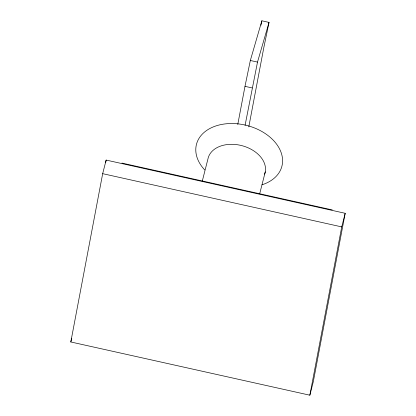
<?xml version="1.0" encoding="UTF-8"?>
<svg xmlns="http://www.w3.org/2000/svg" width="416" height="416" viewBox="0 0 416 416"><rect width="100%" height="100%" fill="white"/><g stroke="black" fill="none" stroke-linecap="round" stroke-linejoin="round"><path stroke-width="0.62" d="M70.808 341.973L102.679 173.664L106.148 160.072L345.192 213.299L313.321 381.607L309.852 395.2L70.808 341.973L71.755 338.265M105.664 162.625L106.148 160.072M237.78 124.415L244.993 86.341L250.333 60.486L261.856 20.8L269.027 22.396L263.687 48.246L248.799 126.875M245.071 125.377L257.504 62.088L269.027 22.396M309.852 395.2L341.723 226.897L345.192 213.299M260.946 25.215L261.856 20.8M202.306 181.054L207.901 159.099A29.401 20.535 14.3 0 1 242.07 145.694A29.401 20.535 14.3 0 1 264.633 174.174M259.678 193.825L265.273 171.876M250.333 60.486L257.504 62.088M244.993 86.341L252.164 87.937M121.924 163.072L332.285 209.914M102.679 173.664L341.723 226.897M204.703 169.936A44.101 30.805 14.3 0 1 213.959 126.63A44.101 30.805 14.3 0 1 275.314 142.516A44.101 30.805 14.3 0 1 262.054 184.782"/></g></svg>
